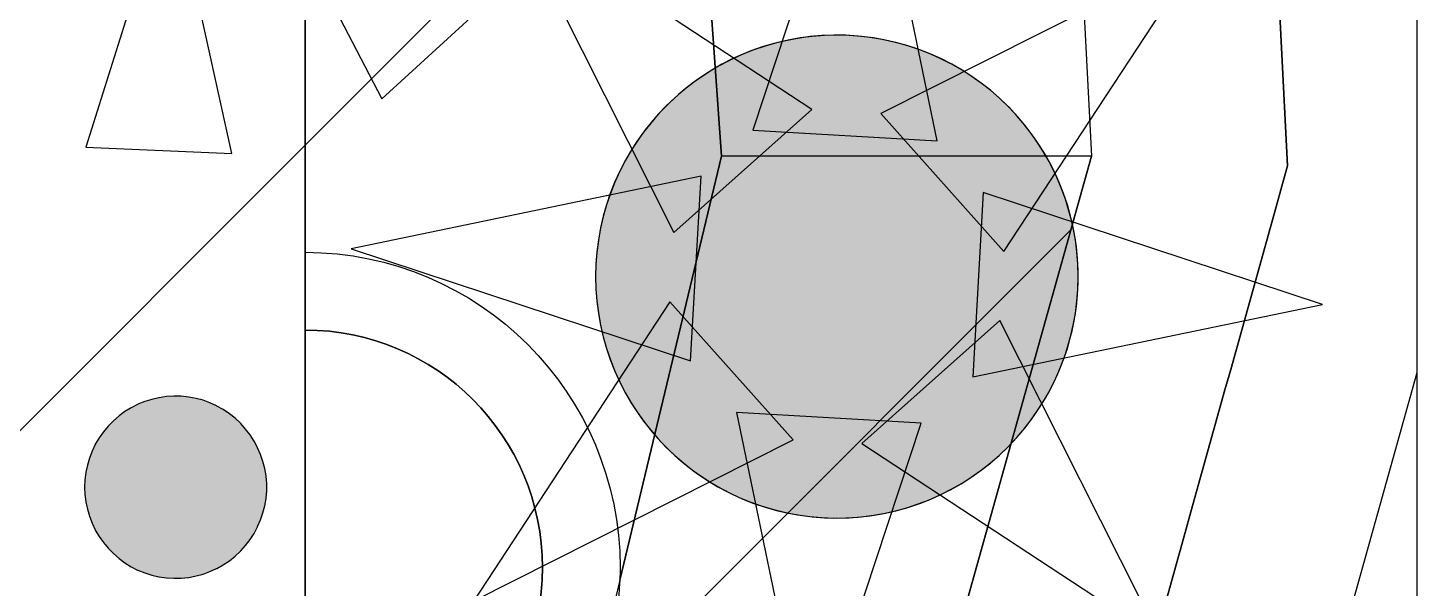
# Model space of a CAD drawing. Extents: x -10 to 112, y 72 to 347.
# Drawn here: x 88.45 to 111.56, y 99.85 to 109.16 of the extents above; entities that cross this region are included whole.
import ezdxf

# ---------------------------------------------------------------- set-up
doc = ezdxf.new("R2010")
doc.units = 0
for name, color, linetype in [('HOLES', 7, 'CONTINUOUS'), ('LAYER_5', 7, 'CONTINUOUS'), ('LAYER_7', 7, 'CONTINUOUS'), ('OUTLINES', 7, 'CONTINUOUS')]:
    doc.layers.add(name, color=color, linetype=linetype)

# ---------------------------------------------------------------- blocks, each defined once
blk = doc.blocks.new('*X86')
at = {"layer": 'OUTLINES', "color": 7}
blk.add_line((97.769, 97.769), (105.801, 105.801), dxfattribs=at)
blk = doc.blocks.new('*X89')
at = {"layer": 'OUTLINES', "color": 7}
blk.add_line((93.066, 107.208), (99.52, 113.662), dxfattribs=at)
blk = doc.blocks.new('*X94')
at = {"layer": 'OUTLINES', "color": 7}
blk.add_line((80.758, 94.9), (93.066, 107.208), dxfattribs=at)
blk = doc.blocks.new('BLOCK_3')
at = {"layer": 'OUTLINES'}
for points in [[(104.027, 147.736), (106.144, 107.026), (99.991, 107.026), (97.102, 147.736), (104.027, 147.736)], [(93.066, 87.792), (93.066, 74.715), (86.91, 74.715), (80.758, 74.715), (80.758, 87.792), (80.758, 94.95), (80.758, 96.241), (80.758, 104.136), (80.758, 105.428), (80.758, 122.414), (86.91, 122.414), (93.066, 122.414), (93.066, 105.428), (93.066, 104.136), (93.066, 96.241), (93.066, 94.95), (93.066, 87.792)]]:
    blk.add_lwpolyline(points, dxfattribs=at)
for points, knots in [([(111.563, 123.208), (111.563, 123.208), (111.563, 103.431), (111.563, 103.431), (111.563, 103.431), (109.375, 95.624), (109.375, 95.624), (109.375, 95.624), (109.375, 71.522), (109.375, 71.522), (109.375, 71.522), (106.377, 71.522), (106.377, 71.522), (106.377, 79.696), (106.377, 87.866), (106.377, 96.037), (107.386, 99.646), (108.398, 103.255), (109.407, 106.863), (108.68, 120.837), (107.953, 134.811), (107.227, 148.784), (105.473, 151.821), (103.717, 154.859), (101.963, 157.896), (101.586, 157.896), (101.208, 157.896), (100.831, 157.896), (98.64, 163.541), (93.207, 167.259), (87.154, 167.259), (81.1, 167.259), (75.667, 163.541), (73.476, 157.896), (73.099, 157.896), (72.722, 157.896), (72.344, 157.896), (71.981, 157.272), (71.621, 156.647), (71.261, 156.026), (71.261, 156.026), (71.261, 160.898), (71.261, 160.898), (71.36, 160.898), (71.459, 160.898), (71.557, 160.898), (78.207, 173.38), (96.1, 173.38), (102.75, 160.898), (103.064, 160.898), (103.378, 160.898), (103.695, 160.898), (105.858, 157.152), (108.021, 153.405), (110.187, 149.659), (110.645, 140.843), (111.104, 132.024), (111.563, 123.208)], [0, 0, 0, 0, 1, 1, 1, 2, 2, 2, 3, 3, 3, 4, 4, 4, 5, 5, 5, 6, 6, 6, 7, 7, 7, 8, 8, 8, 9, 9, 9, 10, 10, 10, 11, 11, 11, 12, 12, 12, 13, 13, 13, 14, 14, 14, 15, 15, 15, 16, 16, 16, 17, 17, 17, 18, 18, 18, 19, 19, 19, 19]), ([(97.102, 147.736), (97.102, 147.736), (99.991, 107.026), (99.991, 107.026), (99.991, 107.026), (98.298, 99.981), (98.298, 99.981), (98.305, 100.048), (98.305, 100.118), (98.305, 100.189), (98.305, 103.082), (95.959, 105.428), (93.066, 105.428), (93.066, 105.428), (93.066, 122.414), (93.066, 122.414), (93.066, 122.414), (89.987, 130.108), (89.987, 130.108), (89.987, 130.108), (89.987, 137.798), (89.987, 137.798), (92.297, 138.568), (93.066, 140.106), (93.451, 142.032), (93.645, 143.002), (93.74, 144.071), (93.592, 145.288), (93.444, 146.48), (93.059, 147.814), (92.297, 149.338), (92.297, 149.338), (93.066, 154.725), (93.066, 154.725), (93.066, 154.725), (97.102, 147.736), (97.102, 147.736)], [0, 0, 0, 0, 1, 1, 1, 2, 2, 2, 3, 3, 3, 4, 4, 4, 5, 5, 5, 6, 6, 6, 7, 7, 7, 8, 8, 8, 9, 9, 9, 10, 10, 10, 11, 11, 11, 12, 12, 12, 12]), ([(106.144, 107.026), (106.144, 107.026), (103.135, 96.277), (103.135, 96.277), (103.135, 96.277), (103.135, 96.273), (103.135, 96.273), (103.135, 96.273), (100.76, 87.792), (100.76, 87.792), (100.76, 87.792), (95.374, 87.792), (95.374, 87.792), (95.374, 87.792), (97.822, 97.987), (97.822, 97.987), (98.104, 98.598), (98.273, 99.272), (98.298, 99.981), (98.298, 99.981), (99.991, 107.026), (99.991, 107.026), (99.991, 107.026), (106.144, 107.026), (106.144, 107.026)], [0, 0, 0, 0, 1, 1, 1, 2, 2, 2, 3, 3, 3, 4, 4, 4, 5, 5, 5, 6, 6, 6, 7, 7, 7, 8, 8, 8, 8]), ([(93.066, 104.136), (95.247, 104.136), (97.014, 102.369), (97.014, 100.189), (97.014, 98.009), (95.247, 96.241), (93.066, 96.241), (93.066, 96.241), (93.066, 104.136), (93.066, 104.136)], [0, 0, 0, 0, 1, 1, 1, 2, 2, 2, 3, 3, 3, 3])]:
    blk.add_open_spline(points, degree=3, knots=knots, dxfattribs=at)
at = {"layer": 'OUTLINES', "color": 7}
for name in ['*X89', '*X94', '*X86']:
    blk.add_blockref(name, (0, 0), dxfattribs=at)
blk = doc.blocks.new('BLOCK_4')
at = {"layer": 'OUTLINES', "color": 7}
for points in [[(109.375, 71.522), (111.563, 71.522), (111.563, 103.431), (111.563, 123.208), (111.563, 153.275)], [(104.027, 147.736), (106.144, 107.026), (103.135, 96.277), (103.135, 96.273), (100.76, 87.792), (95.374, 87.792)], [(97.102, 147.736), (99.991, 107.026)], [(93.066, 87.792), (93.066, 94.95), (93.066, 96.241), (93.066, 104.136), (93.066, 105.428), (93.066, 122.414)], [(99.991, 107.026), (98.298, 99.981), (97.822, 97.987), (95.374, 87.792)], [(106.144, 107.026), (99.991, 107.026)], [(109.375, 71.522), (109.375, 95.624), (111.563, 103.431)]]:
    blk.add_lwpolyline(points, dxfattribs=at)
for points, knots in [([(106.377, 71.522), (106.377, 79.696), (106.377, 87.866), (106.377, 96.037), (107.386, 99.646), (108.398, 103.255), (109.407, 106.863), (108.68, 120.837), (107.953, 134.811), (107.227, 148.784), (105.473, 151.821), (103.717, 154.859), (101.963, 157.896), (101.586, 157.896), (101.208, 157.896), (100.831, 157.896), (98.64, 163.541), (93.207, 167.259), (87.154, 167.259), (81.1, 167.259), (75.667, 163.541), (73.476, 157.896), (73.099, 157.896), (72.722, 157.896), (72.344, 157.896), (71.981, 157.272), (71.621, 156.647), (71.261, 156.026)], [0, 0, 0, 0, 1, 1, 1, 2, 2, 2, 3, 3, 3, 4, 4, 4, 5, 5, 5, 6, 6, 6, 7, 7, 7, 8, 8, 8, 9, 9, 9, 9]), ([(93.066, 105.428), (95.959, 105.428), (98.305, 103.082), (98.305, 100.189), (98.305, 100.118), (98.305, 100.048), (98.298, 99.981), (98.273, 99.272), (98.104, 98.598), (97.822, 97.987), (96.989, 96.196), (95.172, 94.95), (93.066, 94.95)], [0, 0, 0, 0, 1, 1, 1, 2, 2, 2, 3, 3, 3, 4, 4, 4, 4]), ([(93.066, 104.136), (95.247, 104.136), (97.014, 102.369), (97.014, 100.189), (97.014, 98.009), (95.247, 96.241), (93.066, 96.241)], [0, 0, 0, 0, 1, 1, 1, 2, 2, 2, 2])]:
    blk.add_open_spline(points, degree=3, knots=knots, dxfattribs=at)
blk = doc.blocks.new('BLOCK_2')
at = {"layer": 'OUTLINES'}
for name in ['BLOCK_3', 'BLOCK_4']:
    blk.add_blockref(name, (0, 0), dxfattribs=at)
blk = doc.blocks.new('*U57')
at = {"layer": 'LAYER_5', "color": 7}
for points in [[(100.718, 101.191), (100.349, 108.722), (100.718, 108.857)], [(101.102, 101.092), (100.718, 108.857), (101.102, 108.956)], [(100.718, 101.191), (100.718, 108.857), (101.102, 101.092)], [(101.501, 101.031), (101.102, 108.956), (101.501, 109.016)], [(101.102, 101.092), (101.102, 108.956), (101.501, 101.031)], [(101.911, 101.011), (101.501, 109.016), (101.911, 109.037)], [(101.501, 101.031), (101.501, 109.016), (101.911, 101.011)], [(100.349, 101.326), (99.998, 108.553), (100.349, 108.722)], [(100.349, 101.326), (100.349, 108.722), (100.718, 101.191)], [(99.998, 101.495), (99.667, 108.352), (99.998, 108.553)], [(99.998, 101.495), (99.998, 108.553), (100.349, 101.326)], [(99.667, 101.696), (99.359, 108.121), (99.667, 108.352)], [(99.667, 101.696), (99.667, 108.352), (99.998, 101.495)], [(99.359, 101.927), (99.074, 107.862), (99.359, 108.121)], [(99.359, 101.927), (99.359, 108.121), (99.667, 101.696)], [(99.074, 102.186), (98.814, 107.577), (99.074, 107.862)], [(99.074, 102.186), (99.074, 107.862), (99.359, 101.927)], [(98.814, 102.471), (98.583, 107.268), (98.814, 107.577)], [(98.814, 102.471), (98.814, 107.577), (99.074, 102.186)], [(98.583, 102.78), (98.382, 106.937), (98.583, 107.268)], [(98.583, 102.78), (98.583, 107.268), (98.814, 102.471)], [(98.382, 103.111), (98.213, 106.586), (98.382, 106.937)], [(98.382, 103.111), (98.382, 106.937), (98.583, 102.78)], [(98.213, 103.462), (98.078, 106.217), (98.213, 106.586)], [(98.213, 103.462), (98.213, 106.586), (98.382, 103.111)], [(98.078, 103.831), (97.98, 105.833), (98.078, 106.217)], [(98.078, 103.831), (98.078, 106.217), (98.213, 103.462)], [(97.98, 104.215), (97.919, 105.434), (97.98, 105.833)], [(97.98, 104.215), (97.98, 105.833), (98.078, 103.831)], [(97.919, 104.614), (97.898, 105.024), (97.919, 105.434)], [(97.919, 104.614), (97.919, 105.434), (97.98, 104.215)]]:
    blk.add_solid(points, dxfattribs=at)
at = {"layer": 'LAYER_5', "color": 7, "extrusion": (0, 0, -1)}
for points in [[(-101.911, 101.011), (-101.911, 109.037), (-102.322, 101.031)], [(-102.322, 101.031), (-101.911, 109.037), (-102.322, 109.016)], [(-102.322, 101.031), (-102.322, 109.016), (-102.72, 101.092)], [(-102.72, 101.092), (-102.322, 109.016), (-102.72, 108.956)], [(-102.72, 101.092), (-102.72, 108.956), (-103.105, 101.191)], [(-103.105, 101.191), (-102.72, 108.956), (-103.105, 108.857)], [(-103.105, 101.191), (-103.105, 108.857), (-103.473, 101.326)], [(-103.473, 101.326), (-103.105, 108.857), (-103.473, 108.722)], [(-103.473, 101.326), (-103.473, 108.722), (-103.824, 101.495)], [(-103.824, 101.495), (-103.473, 108.722), (-103.824, 108.553)], [(-103.824, 101.495), (-103.824, 108.553), (-104.155, 101.696)], [(-104.155, 101.696), (-103.824, 108.553), (-104.155, 108.352)], [(-104.155, 101.696), (-104.155, 108.352), (-104.464, 101.927)], [(-104.464, 101.927), (-104.155, 108.352), (-104.464, 108.121)], [(-104.464, 101.927), (-104.464, 108.121), (-104.749, 102.186)], [(-104.749, 102.186), (-104.464, 108.121), (-104.749, 107.862)], [(-104.749, 102.186), (-104.749, 107.862), (-105.008, 102.471)], [(-105.008, 102.471), (-104.749, 107.862), (-105.008, 107.577)], [(-105.008, 102.471), (-105.008, 107.577), (-105.239, 102.78)], [(-105.239, 102.78), (-105.008, 107.577), (-105.239, 107.268)], [(-105.239, 102.78), (-105.239, 107.268), (-105.44, 103.111)], [(-105.44, 103.111), (-105.239, 107.268), (-105.44, 106.937)], [(-105.44, 103.111), (-105.44, 106.937), (-105.609, 103.462)], [(-105.609, 103.462), (-105.44, 106.937), (-105.609, 106.586)], [(-105.609, 103.462), (-105.609, 106.586), (-105.744, 103.831)], [(-105.744, 103.831), (-105.609, 106.586), (-105.744, 106.217)], [(-105.744, 103.831), (-105.744, 106.217), (-105.843, 104.215)], [(-105.843, 104.215), (-105.744, 106.217), (-105.843, 105.833)], [(-105.843, 104.215), (-105.843, 105.833), (-105.904, 104.614)], [(-105.904, 104.614), (-105.843, 105.833), (-105.904, 105.434)], [(-105.904, 104.614), (-105.904, 105.434), (-105.924, 105.024)]]:
    blk.add_solid(points, dxfattribs=at)
blk = doc.blocks.new('BLOCK_23')
at = {"layer": 'LAYER_7', "color": 7}
blk.add_lwpolyline([(99.653, 106.692), (93.833, 105.486), (99.478, 103.624), (99.653, 106.692)], dxfattribs=at)
blk = doc.blocks.new('BLOCK_24')
at = {"layer": 'LAYER_7', "color": 7}
blk.add_lwpolyline([(99.135, 104.607), (95.872, 99.638), (101.181, 102.313), (99.135, 104.607)], dxfattribs=at)
blk = doc.blocks.new('BLOCK_25')
at = {"layer": 'LAYER_7', "color": 7}
blk.add_lwpolyline([(100.243, 102.766), (101.45, 96.946), (103.312, 102.591), (100.243, 102.766)], dxfattribs=at)
blk = doc.blocks.new('BLOCK_26')
at = {"layer": 'LAYER_7', "color": 7}
blk.add_lwpolyline([(102.328, 102.248), (107.297, 98.985), (104.622, 104.294), (102.328, 102.248)], dxfattribs=at)
blk = doc.blocks.new('BLOCK_27')
at = {"layer": 'LAYER_7', "color": 7}
blk.add_lwpolyline([(104.169, 103.356), (109.99, 104.562), (104.345, 106.424), (104.169, 103.356)], dxfattribs=at)
blk = doc.blocks.new('BLOCK_28')
at = {"layer": 'LAYER_7', "color": 7}
blk.add_lwpolyline([(104.687, 105.441), (107.95, 110.41), (102.642, 107.735), (104.687, 105.441)], dxfattribs=at)
blk = doc.blocks.new('BLOCK_29')
at = {"layer": 'LAYER_7', "color": 7}
blk.add_lwpolyline([(101.494, 107.8), (96.525, 111.063), (99.201, 105.755), (101.494, 107.8)], dxfattribs=at)
blk = doc.blocks.new('BLOCK_22')
at = {"layer": 'LAYER_7', "color": 7}
blk.add_lwpolyline([(103.58, 107.282), (102.373, 113.102), (100.511, 107.457), (103.58, 107.282)], dxfattribs=at)
at = {"layer": 'LAYER_7'}
for name in ['BLOCK_29', 'BLOCK_28', 'BLOCK_23', 'BLOCK_27', 'BLOCK_24', 'BLOCK_26', 'BLOCK_25']:
    blk.add_blockref(name, (0, 0), dxfattribs=at)
blk = doc.blocks.new('BLOCK_40')
at = {"layer": 'LAYER_7', "color": 7}
blk.add_lwpolyline([(87.01, 108.3), (89.541, 112.269), (85.366, 110.095), (87.01, 108.3)], dxfattribs=at)
blk = doc.blocks.new('BLOCK_41')
at = {"layer": 'LAYER_7', "color": 7}
blk.add_lwpolyline([(91.848, 107.071), (90.831, 111.667), (89.417, 107.177), (91.848, 107.071)], dxfattribs=at)
blk = doc.blocks.new('BLOCK_42')
at = {"layer": 'LAYER_7', "color": 7}
blk.add_lwpolyline([(96.138, 109.622), (92.17, 112.154), (94.344, 107.979), (96.138, 109.622)], dxfattribs=at)
blk = doc.blocks.new('BLOCK_43')
at = {"layer": 'LAYER_7', "color": 7}
blk.add_lwpolyline([(97.368, 114.46), (92.772, 113.444), (97.261, 112.029), (97.368, 114.46)], dxfattribs=at)
blk = doc.blocks.new('BLOCK_44')
at = {"layer": 'LAYER_7', "color": 7}
blk.add_lwpolyline([(94.816, 118.751), (92.285, 114.782), (96.46, 116.956), (94.816, 118.751)], dxfattribs=at)
blk = doc.blocks.new('BLOCK_45')
at = {"layer": 'LAYER_7', "color": 7}
blk.add_lwpolyline([(89.978, 119.98), (90.995, 115.384), (92.409, 119.873), (89.978, 119.98)], dxfattribs=at)
blk = doc.blocks.new('BLOCK_46')
at = {"layer": 'LAYER_7', "color": 7}
blk.add_lwpolyline([(85.688, 117.428), (89.656, 114.897), (87.482, 119.072), (85.688, 117.428)], dxfattribs=at)
blk = doc.blocks.new('BLOCK_47')
at = {"layer": 'LAYER_7', "color": 7}
blk.add_lwpolyline([(84.458, 112.591), (89.054, 113.607), (84.565, 115.021), (84.458, 112.591)], dxfattribs=at)
blk = doc.blocks.new('BLOCK_39')
at = {"layer": 'LAYER_7'}
for name in ['BLOCK_45', 'BLOCK_46', 'BLOCK_44', 'BLOCK_47', 'BLOCK_43', 'BLOCK_40', 'BLOCK_42', 'BLOCK_41']:
    blk.add_blockref(name, (0, 0), dxfattribs=at)
blk = doc.blocks.new('*U66')
at = {"layer": 'HOLES', "color": 7}
for points in [[(90.172, 100.203), (90.068, 102.781), (90.172, 102.845)], [(90.175, 100.201), (90.172, 102.845), (90.175, 102.846)], [(90.172, 100.203), (90.172, 102.845), (90.175, 100.201)], [(90.281, 100.147), (90.175, 102.846), (90.281, 102.901)], [(90.175, 100.201), (90.175, 102.846), (90.281, 100.147)], [(90.284, 100.145), (90.281, 102.901), (90.284, 102.902)], [(90.281, 100.147), (90.281, 102.901), (90.284, 100.145)], [(90.399, 100.099), (90.284, 102.902), (90.399, 102.948)], [(90.284, 100.145), (90.284, 102.902), (90.399, 100.099)], [(90.515, 100.064), (90.399, 102.948), (90.515, 102.984)], [(90.399, 100.099), (90.399, 102.948), (90.515, 100.064)], [(90.635, 100.036), (90.515, 102.984), (90.635, 103.012)], [(90.515, 100.064), (90.515, 102.984), (90.635, 100.036)], [(90.635, 100.036), (90.635, 103.012), (90.639, 100.035)], [(90.639, 100.035), (90.635, 103.012), (90.639, 103.012)], [(90.761, 100.017), (90.639, 103.012), (90.761, 103.03)], [(90.639, 100.035), (90.639, 103.012), (90.761, 100.017)], [(90.883, 100.01), (90.761, 103.03), (90.883, 103.038)], [(90.761, 100.017), (90.761, 103.03), (90.883, 100.01)], [(89.877, 100.421), (89.788, 102.537), (89.877, 102.626)], [(89.971, 100.34), (89.877, 102.626), (89.971, 102.708)], [(89.877, 100.421), (89.877, 102.626), (89.971, 100.34)], [(90.068, 100.266), (89.971, 102.708), (90.068, 102.781)], [(89.971, 100.34), (89.971, 102.708), (90.068, 100.266)], [(90.068, 100.266), (90.068, 102.781), (90.172, 100.203)], [(89.712, 100.605), (89.64, 102.344), (89.712, 102.443)], [(89.788, 100.51), (89.712, 102.443), (89.788, 102.537)], [(89.712, 100.605), (89.712, 102.443), (89.788, 100.51)], [(89.788, 100.51), (89.788, 102.537), (89.877, 100.421)], [(89.575, 100.814), (89.524, 102.122), (89.575, 102.234)], [(89.577, 100.81), (89.575, 102.234), (89.577, 102.237)], [(89.575, 100.814), (89.575, 102.234), (89.577, 100.81)], [(89.64, 100.704), (89.577, 102.237), (89.64, 102.344)], [(89.577, 100.81), (89.577, 102.237), (89.64, 100.704)], [(89.64, 100.704), (89.64, 102.344), (89.712, 100.605)], [(89.479, 101.04), (89.446, 101.891), (89.479, 102.008)], [(89.524, 100.925), (89.479, 102.008), (89.524, 102.122)], [(89.479, 101.04), (89.479, 102.008), (89.524, 100.925)], [(89.524, 100.925), (89.524, 102.122), (89.575, 100.814)], [(89.42, 101.28), (89.404, 101.646), (89.42, 101.768)], [(89.446, 101.157), (89.42, 101.772), (89.446, 101.891)], [(89.42, 101.276), (89.42, 101.768), (89.42, 101.772)], [(89.42, 101.276), (89.42, 101.772), (89.446, 101.157)], [(89.42, 101.28), (89.42, 101.768), (89.42, 101.276)], [(89.446, 101.157), (89.446, 101.891), (89.479, 101.04)], [(89.404, 101.402), (89.399, 101.524), (89.404, 101.646)], [(89.404, 101.402), (89.404, 101.646), (89.42, 101.28)]]:
    blk.add_solid(points, dxfattribs=at)
at = {"layer": 'HOLES', "color": 7, "extrusion": (0, 0, -1)}
for points in [[(-90.883, 100.01), (-90.883, 103.038), (-91.005, 100.012)], [(-91.005, 100.012), (-90.883, 103.038), (-91.005, 103.035)], [(-91.005, 100.012), (-91.005, 103.035), (-91.127, 100.025)], [(-91.127, 100.025), (-91.005, 103.035), (-91.127, 103.022)], [(-91.127, 100.025), (-91.127, 103.022), (-91.13, 100.026)], [(-91.13, 100.026), (-91.127, 103.022), (-91.13, 103.022)], [(-91.13, 100.026), (-91.13, 103.022), (-91.252, 100.049)], [(-91.252, 100.049), (-91.13, 103.022), (-91.252, 102.999)], [(-91.252, 100.049), (-91.252, 102.999), (-91.369, 100.079)], [(-91.369, 100.079), (-91.252, 102.999), (-91.369, 102.968)], [(-91.369, 100.079), (-91.369, 102.968), (-91.483, 100.122)], [(-91.483, 100.122), (-91.369, 102.968), (-91.483, 102.925)], [(-91.483, 100.122), (-91.483, 102.925), (-91.595, 100.173)], [(-91.595, 100.173), (-91.483, 102.925), (-91.595, 102.875)], [(-91.595, 100.173), (-91.595, 102.875), (-91.599, 100.175)], [(-91.599, 100.175), (-91.595, 102.875), (-91.599, 102.873)], [(-91.599, 100.175), (-91.599, 102.873), (-91.705, 100.233)], [(-91.705, 100.233), (-91.599, 102.873), (-91.705, 102.814)], [(-91.705, 100.233), (-91.705, 102.814), (-91.807, 100.302)], [(-91.807, 100.302), (-91.705, 102.814), (-91.807, 102.746)], [(-91.807, 100.302), (-91.807, 102.746), (-91.903, 100.378)], [(-91.903, 100.378), (-91.807, 102.746), (-91.903, 102.67)], [(-91.903, 100.378), (-91.903, 102.67), (-91.992, 100.462)], [(-91.992, 100.462), (-91.903, 102.67), (-91.992, 102.586)], [(-91.992, 100.462), (-91.992, 102.586), (-91.995, 100.465)], [(-91.995, 100.465), (-91.992, 102.586), (-91.995, 102.583)], [(-91.995, 100.465), (-91.995, 102.583), (-92.077, 100.556)], [(-92.077, 100.556), (-91.995, 102.583), (-92.077, 102.491)], [(-92.077, 100.556), (-92.077, 102.491), (-92.153, 100.653)], [(-92.153, 100.653), (-92.077, 102.491), (-92.153, 102.395)], [(-92.153, 100.653), (-92.153, 102.395), (-92.219, 100.757)], [(-92.219, 100.757), (-92.153, 102.395), (-92.219, 102.291)], [(-92.219, 100.757), (-92.219, 102.291), (-92.219, 100.758)], [(-92.219, 100.758), (-92.219, 102.291), (-92.219, 102.29)], [(-92.219, 100.758), (-92.219, 102.29), (-92.275, 100.866)], [(-92.275, 100.866), (-92.219, 102.29), (-92.275, 102.182)], [(-92.275, 100.866), (-92.275, 102.182), (-92.277, 100.87)], [(-92.277, 100.87), (-92.275, 102.182), (-92.277, 102.178)], [(-92.277, 100.87), (-92.277, 102.178), (-92.327, 100.981)], [(-92.327, 100.981), (-92.277, 102.178), (-92.327, 102.066)], [(-92.327, 100.981), (-92.327, 102.066), (-92.365, 101.096)], [(-92.365, 101.096), (-92.327, 102.066), (-92.365, 101.952)], [(-92.365, 101.096), (-92.365, 101.952), (-92.396, 101.215)], [(-92.396, 101.215), (-92.365, 101.952), (-92.396, 101.833)], [(-92.396, 101.215), (-92.396, 101.833), (-92.416, 101.337)], [(-92.416, 101.337), (-92.396, 101.833), (-92.416, 101.711)], [(-92.416, 101.337), (-92.416, 101.711), (-92.417, 101.341)], [(-92.417, 101.341), (-92.416, 101.711), (-92.417, 101.707)], [(-92.417, 101.341), (-92.417, 101.707), (-92.427, 101.463)], [(-92.427, 101.463), (-92.417, 101.707), (-92.427, 101.585)]]:
    blk.add_solid(points, dxfattribs=at)
blk = doc.blocks.new('*U68')
at = {"layer": 'HOLES', "color": 7}
for points in [[(100.863, 101.151), (100.67, 108.841), (100.863, 108.897)], [(101.059, 101.103), (100.863, 108.897), (101.059, 108.945)], [(100.863, 101.151), (100.863, 108.897), (101.059, 101.103)], [(101.257, 101.065), (101.059, 108.945), (101.257, 108.983)], [(101.059, 101.103), (101.059, 108.945), (101.257, 101.065)], [(101.261, 101.064), (101.257, 108.983), (101.261, 108.984)], [(101.257, 101.065), (101.257, 108.983), (101.261, 101.064)], [(101.459, 101.036), (101.261, 108.984), (101.459, 109.012)], [(101.261, 101.064), (101.261, 108.984), (101.459, 101.036)], [(101.66, 101.018), (101.459, 109.012), (101.66, 109.03)], [(101.459, 101.036), (101.459, 109.012), (101.66, 101.018)], [(101.86, 101.011), (101.66, 109.03), (101.86, 109.037)], [(101.66, 101.018), (101.66, 109.03), (101.86, 101.011)], [(100.111, 101.437), (99.933, 108.517), (100.111, 108.61)], [(100.114, 101.435), (100.111, 108.61), (100.114, 108.612)], [(100.111, 101.437), (100.111, 108.61), (100.114, 101.435)], [(100.294, 101.349), (100.114, 108.612), (100.294, 108.699)], [(100.114, 101.435), (100.114, 108.612), (100.294, 101.349)], [(100.482, 101.273), (100.294, 108.699), (100.482, 108.775)], [(100.294, 101.349), (100.294, 108.699), (100.482, 101.273)], [(100.67, 101.207), (100.482, 108.775), (100.67, 108.841)], [(100.482, 101.273), (100.482, 108.775), (100.67, 101.207)], [(100.67, 101.207), (100.67, 108.841), (100.863, 101.151)], [(99.76, 101.635), (99.593, 108.301), (99.76, 108.412)], [(99.933, 101.531), (99.76, 108.412), (99.933, 108.517)], [(99.76, 101.635), (99.76, 108.412), (99.933, 101.531)], [(99.933, 101.531), (99.933, 108.517), (100.111, 101.437)], [(99.432, 101.869), (99.277, 108.052), (99.432, 108.179)], [(99.593, 101.747), (99.432, 108.179), (99.593, 108.301)], [(99.432, 101.869), (99.432, 108.179), (99.593, 101.747)], [(99.593, 101.747), (99.593, 108.301), (99.76, 101.635)], [(99.277, 101.996), (99.128, 107.915), (99.277, 108.052)], [(99.277, 101.996), (99.277, 108.052), (99.432, 101.869)], [(98.985, 102.278), (98.85, 107.62), (98.985, 107.769)], [(99.125, 102.136), (98.985, 107.769), (99.125, 107.912)], [(98.985, 102.278), (98.985, 107.769), (99.125, 102.136)], [(99.128, 102.133), (99.125, 107.912), (99.128, 107.915)], [(99.125, 102.136), (99.125, 107.912), (99.128, 102.133)], [(99.128, 102.133), (99.128, 107.915), (99.277, 101.996)], [(98.724, 102.586), (98.607, 107.3), (98.724, 107.462)], [(98.85, 102.428), (98.724, 107.462), (98.85, 107.62)], [(98.724, 102.586), (98.724, 107.462), (98.85, 102.428)], [(98.85, 102.428), (98.85, 107.62), (98.985, 102.278)], [(98.607, 102.748), (98.497, 107.132), (98.607, 107.3)], [(98.607, 102.748), (98.607, 107.3), (98.724, 102.586)], [(98.497, 102.916), (98.396, 106.959), (98.497, 107.132)], [(98.497, 102.916), (98.497, 107.132), (98.607, 102.748)], [(98.3, 103.272), (98.219, 106.592), (98.3, 106.775)], [(98.302, 103.269), (98.3, 106.775), (98.302, 106.779)], [(98.3, 103.272), (98.3, 106.775), (98.302, 103.269)], [(98.396, 103.089), (98.302, 106.779), (98.396, 106.959)], [(98.302, 103.269), (98.302, 106.779), (98.396, 103.089)], [(98.396, 103.089), (98.396, 106.959), (98.497, 102.916)], [(98.219, 103.455), (98.143, 106.407), (98.219, 106.592)], [(98.219, 103.455), (98.219, 106.592), (98.3, 103.272)], [(98.143, 103.641), (98.079, 106.217), (98.143, 106.407)], [(98.143, 103.641), (98.143, 106.407), (98.219, 103.455)], [(98.079, 103.831), (98.023, 106.024), (98.079, 106.217)], [(98.079, 103.831), (98.079, 106.217), (98.143, 103.641)], [(98.023, 104.024), (97.98, 105.828), (98.023, 106.024)], [(98.023, 104.024), (98.023, 106.024), (98.079, 103.831)], [(97.944, 104.422), (97.918, 105.425), (97.944, 105.626)], [(97.98, 104.22), (97.944, 105.63), (97.98, 105.828)], [(97.944, 104.418), (97.944, 105.626), (97.944, 105.63)], [(97.944, 104.418), (97.944, 105.63), (97.98, 104.22)], [(97.944, 104.422), (97.944, 105.626), (97.944, 104.418)], [(97.98, 104.22), (97.98, 105.828), (98.023, 104.024)], [(97.918, 104.623), (97.903, 105.225), (97.918, 105.425)], [(97.918, 104.623), (97.918, 105.425), (97.944, 104.422)], [(97.903, 104.823), (97.898, 105.024), (97.903, 105.225)], [(97.903, 104.823), (97.903, 105.225), (97.918, 104.623)]]:
    blk.add_solid(points, dxfattribs=at)
at = {"layer": 'HOLES', "color": 7, "extrusion": (0, 0, -1)}
for points in [[(-101.86, 101.011), (-101.86, 109.037), (-102.061, 101.013)], [(-102.061, 101.013), (-101.86, 109.037), (-102.061, 109.035)], [(-102.061, 101.013), (-102.061, 109.035), (-102.262, 101.026)], [(-102.262, 101.026), (-102.061, 109.035), (-102.262, 109.022)], [(-102.262, 101.026), (-102.262, 109.022), (-102.462, 101.049)], [(-102.462, 101.049), (-102.262, 109.022), (-102.462, 108.999)], [(-102.462, 101.049), (-102.462, 108.999), (-102.466, 101.049)], [(-102.466, 101.049), (-102.462, 108.999), (-102.466, 108.998)], [(-102.466, 101.049), (-102.466, 108.998), (-102.665, 101.082)], [(-102.665, 101.082), (-102.466, 108.998), (-102.665, 108.965)], [(-102.665, 101.082), (-102.665, 108.965), (-102.86, 101.126)], [(-102.86, 101.126), (-102.665, 108.965), (-102.86, 108.922)], [(-102.86, 101.126), (-102.86, 108.922), (-103.056, 101.176)], [(-103.056, 101.176), (-102.86, 108.922), (-103.056, 108.871)], [(-103.056, 101.176), (-103.056, 108.871), (-103.246, 101.24)], [(-103.246, 101.24), (-103.056, 108.871), (-103.246, 108.808)], [(-103.246, 101.24), (-103.246, 108.808), (-103.434, 101.311)], [(-103.434, 101.311), (-103.246, 108.808), (-103.434, 108.737)], [(-103.434, 101.311), (-103.434, 108.737), (-103.62, 101.392)], [(-103.62, 101.392), (-103.434, 108.737), (-103.62, 108.656)], [(-103.62, 101.392), (-103.62, 108.656), (-103.797, 101.481)], [(-103.797, 101.481), (-103.62, 108.656), (-103.797, 108.566)], [(-103.797, 101.481), (-103.797, 108.566), (-103.801, 101.483)], [(-103.801, 101.483), (-103.797, 108.566), (-103.801, 108.565)], [(-103.801, 101.483), (-103.801, 108.565), (-103.976, 101.582)], [(-103.976, 101.582), (-103.801, 108.565), (-103.976, 108.466)], [(-103.976, 101.582), (-103.976, 108.466), (-104.146, 101.691)], [(-104.146, 101.691), (-103.976, 108.466), (-104.146, 108.357)], [(-104.146, 101.691), (-104.146, 108.357), (-104.311, 101.808)], [(-104.311, 101.808), (-104.146, 108.357), (-104.311, 108.24)], [(-104.311, 101.808), (-104.311, 108.24), (-104.469, 101.93)], [(-104.469, 101.93), (-104.311, 108.24), (-104.469, 108.118)], [(-104.469, 101.93), (-104.469, 108.118), (-104.621, 102.062)], [(-104.621, 102.062), (-104.469, 108.118), (-104.621, 107.986)], [(-104.621, 102.062), (-104.621, 107.986), (-104.766, 102.202)], [(-104.766, 102.202), (-104.621, 107.986), (-104.766, 107.846)], [(-104.766, 102.202), (-104.766, 107.846), (-104.769, 102.205)], [(-104.769, 102.205), (-104.766, 107.846), (-104.769, 107.843)], [(-104.769, 102.205), (-104.769, 107.843), (-104.906, 102.352)], [(-104.906, 102.352), (-104.769, 107.843), (-104.906, 107.696)], [(-104.906, 102.352), (-104.906, 107.696), (-105.036, 102.504)], [(-105.036, 102.504), (-104.906, 107.696), (-105.036, 107.543)], [(-105.036, 102.504), (-105.036, 107.543), (-105.158, 102.664)], [(-105.158, 102.664), (-105.036, 107.543), (-105.158, 107.383)], [(-105.158, 102.664), (-105.158, 107.383), (-105.272, 102.83)], [(-105.272, 102.83), (-105.158, 107.383), (-105.272, 107.218)], [(-105.272, 102.83), (-105.272, 107.218), (-105.379, 103.002)], [(-105.379, 103.002), (-105.272, 107.218), (-105.379, 107.046)], [(-105.379, 103.002), (-105.379, 107.046), (-105.475, 103.178)], [(-105.475, 103.178), (-105.379, 107.046), (-105.475, 106.87)], [(-105.475, 103.178), (-105.475, 106.87), (-105.477, 103.181)], [(-105.477, 103.181), (-105.475, 106.87), (-105.477, 106.867)], [(-105.477, 103.181), (-105.477, 106.867), (-105.563, 103.361)], [(-105.563, 103.361), (-105.477, 106.867), (-105.563, 106.687)], [(-105.563, 103.361), (-105.563, 106.687), (-105.642, 103.547)], [(-105.642, 103.547), (-105.563, 106.687), (-105.642, 106.501)], [(-105.642, 103.547), (-105.642, 106.501), (-105.713, 103.737)], [(-105.713, 103.737), (-105.642, 106.501), (-105.713, 106.31)], [(-105.713, 103.737), (-105.713, 106.31), (-105.771, 103.928)], [(-105.771, 103.928), (-105.713, 106.31), (-105.771, 106.12)], [(-105.771, 103.928), (-105.771, 106.12), (-105.822, 104.123)], [(-105.822, 104.123), (-105.771, 106.12), (-105.822, 105.924)], [(-105.822, 104.123), (-105.822, 105.924), (-105.863, 104.319)], [(-105.863, 104.319), (-105.822, 105.924), (-105.863, 105.729)], [(-105.863, 104.319), (-105.863, 105.729), (-105.864, 104.323)], [(-105.864, 104.323), (-105.863, 105.729), (-105.864, 105.725)], [(-105.864, 104.323), (-105.864, 105.725), (-105.894, 104.524)], [(-105.894, 104.524), (-105.864, 105.725), (-105.894, 105.524)], [(-105.894, 104.524), (-105.894, 105.524), (-105.914, 104.722)], [(-105.914, 104.722), (-105.894, 105.524), (-105.914, 105.326)], [(-105.914, 104.722), (-105.914, 105.326), (-105.925, 104.922)], [(-105.925, 104.922), (-105.914, 105.326), (-105.925, 105.126)]]:
    blk.add_solid(points, dxfattribs=at)

msp = doc.modelspace()

# ---------------------------------------------------------------- linework, layer by layer
at = {"layer": 'HOLES'}
for points in [[(101.66, 109.03), (101.459, 109.012), (101.261, 108.984), (101.257, 108.983), (101.059, 108.945), (100.863, 108.897), (100.67, 108.841), (100.482, 108.775), (100.294, 108.699), (100.114, 108.612), (100.111, 108.61), (99.933, 108.517), (99.76, 108.412), (99.593, 108.301), (99.432, 108.179), (99.277, 108.052), (99.128, 107.915), (99.125, 107.912), (98.985, 107.769), (98.85, 107.62), (98.724, 107.462), (98.607, 107.3), (98.497, 107.132), (98.396, 106.959), (98.302, 106.779), (98.3, 106.775), (98.219, 106.592), (98.143, 106.407), (98.079, 106.217), (98.023, 106.024), (97.98, 105.828), (97.944, 105.63), (97.944, 105.626), (97.918, 105.425), (97.903, 105.225), (97.898, 105.024), (97.903, 104.823), (97.918, 104.623), (97.944, 104.422), (97.944, 104.418), (97.98, 104.22), (98.023, 104.024), (98.079, 103.831), (98.143, 103.641), (98.219, 103.455), (98.3, 103.272), (98.302, 103.269), (98.396, 103.089), (98.497, 102.916), (98.607, 102.748), (98.724, 102.586), (98.85, 102.428), (98.985, 102.278), (99.125, 102.136), (99.128, 102.133), (99.277, 101.996), (99.432, 101.869), (99.593, 101.747), (99.76, 101.635), (99.933, 101.531), (99.933, 101.531), (100.111, 101.437), (100.114, 101.435), (100.294, 101.349), (100.482, 101.273), (100.67, 101.207), (100.863, 101.151), (101.059, 101.103), (101.257, 101.065), (101.261, 101.064), (101.459, 101.036), (101.66, 101.018), (101.86, 101.011), (102.061, 101.013), (102.262, 101.026), (102.462, 101.049), (102.466, 101.049), (102.665, 101.082), (102.86, 101.126), (103.056, 101.176), (103.246, 101.24), (103.434, 101.311), (103.62, 101.392), (103.797, 101.481), (103.801, 101.483), (103.976, 101.582), (104.146, 101.691), (104.311, 101.808), (104.469, 101.93), (104.621, 102.062), (104.766, 102.202), (104.769, 102.205), (104.906, 102.352), (105.036, 102.504), (105.158, 102.664), (105.272, 102.83), (105.379, 103.002), (105.475, 103.178), (105.477, 103.181), (105.563, 103.361), (105.642, 103.547), (105.713, 103.737), (105.771, 103.928), (105.822, 104.123), (105.863, 104.319), (105.864, 104.323), (105.894, 104.524), (105.914, 104.722), (105.925, 104.922), (105.925, 105.126), (105.914, 105.326), (105.894, 105.524), (105.864, 105.725), (105.863, 105.729), (105.822, 105.924), (105.771, 106.12), (105.713, 106.31), (105.642, 106.501), (105.563, 106.687), (105.477, 106.867), (105.475, 106.87), (105.379, 107.046), (105.272, 107.218), (105.158, 107.383), (105.036, 107.543), (104.906, 107.696), (104.769, 107.843), (104.766, 107.846), (104.621, 107.986), (104.469, 108.118), (104.311, 108.24), (104.146, 108.357), (103.976, 108.466), (103.801, 108.565), (103.797, 108.566), (103.62, 108.656), (103.434, 108.737), (103.246, 108.808), (103.056, 108.871), (102.86, 108.922), (102.665, 108.965), (102.466, 108.998), (102.462, 108.999), (102.262, 109.022), (102.061, 109.035), (101.86, 109.037), (101.66, 109.03)], [(90.761, 103.03), (90.639, 103.012), (90.635, 103.012), (90.515, 102.984), (90.399, 102.948), (90.284, 102.902), (90.281, 102.901), (90.172, 102.845), (90.068, 102.781), (89.971, 102.708), (89.877, 102.626), (89.788, 102.537), (89.712, 102.443), (89.64, 102.344), (89.577, 102.237), (89.575, 102.234), (89.524, 102.122), (89.479, 102.008), (89.446, 101.891), (89.42, 101.772), (89.42, 101.768), (89.404, 101.646), (89.399, 101.524), (89.404, 101.402), (89.42, 101.28), (89.42, 101.276), (89.446, 101.157), (89.479, 101.04), (89.524, 100.925), (89.575, 100.814), (89.577, 100.81), (89.64, 100.704), (89.712, 100.605), (89.788, 100.51), (89.877, 100.421), (89.971, 100.34), (90.068, 100.266), (90.172, 100.203), (90.175, 100.201), (90.281, 100.147), (90.284, 100.145), (90.399, 100.099), (90.515, 100.064), (90.635, 100.036), (90.639, 100.035), (90.761, 100.017), (90.883, 100.01), (91.005, 100.012), (91.127, 100.025), (91.13, 100.026), (91.252, 100.049), (91.369, 100.079), (91.483, 100.122), (91.595, 100.173), (91.599, 100.175), (91.705, 100.233), (91.807, 100.302), (91.903, 100.378), (91.992, 100.462), (91.995, 100.465), (92.077, 100.556), (92.153, 100.653), (92.219, 100.757), (92.275, 100.866), (92.277, 100.87), (92.327, 100.981), (92.365, 101.096), (92.396, 101.215), (92.416, 101.337), (92.417, 101.341), (92.427, 101.463), (92.427, 101.585), (92.417, 101.707), (92.416, 101.711), (92.396, 101.833), (92.365, 101.952), (92.327, 102.066), (92.277, 102.178), (92.275, 102.182), (92.219, 102.29), (92.219, 102.291), (92.153, 102.395), (92.077, 102.491), (91.995, 102.583), (91.992, 102.586), (91.903, 102.67), (91.807, 102.746), (91.705, 102.814), (91.599, 102.873), (91.595, 102.875), (91.483, 102.925), (91.369, 102.968), (91.252, 102.999), (91.13, 103.022), (91.127, 103.022), (91.005, 103.035), (90.883, 103.038), (90.761, 103.03)]]:
    msp.add_lwpolyline(points, dxfattribs=at)
at = {"layer": 'LAYER_5', "color": 7}
msp.add_open_spline([(105.924, 105.024), (105.924, 102.808), (104.128, 101.011), (101.911, 101.011), (99.695, 101.011), (97.898, 102.808), (97.898, 105.024), (97.898, 107.24), (99.695, 109.037), (101.911, 109.037), (104.128, 109.037), (105.924, 107.24), (105.924, 105.024)], degree=3, knots=[0, 0, 0, 0, 1, 1, 1, 2, 2, 2, 3, 3, 3, 4, 4, 4, 4], dxfattribs=at)

# ---------------------------------------------------------------- block references
at = {"layer": 'HOLES', "color": 7}
for name in ['*U68', '*U66']:
    msp.add_blockref(name, (0, 0), dxfattribs=at)
at = {"layer": 'LAYER_5', "color": 7}
msp.add_blockref('*U57', (0, 0), dxfattribs=at)
at = {"layer": 'LAYER_7'}
for name in ['BLOCK_39', 'BLOCK_22']:
    msp.add_blockref(name, (0, 0), dxfattribs=at)
at = {"layer": 'OUTLINES'}
msp.add_blockref('BLOCK_2', (0, 0), dxfattribs=at)

doc.saveas('drawing.dxf')
